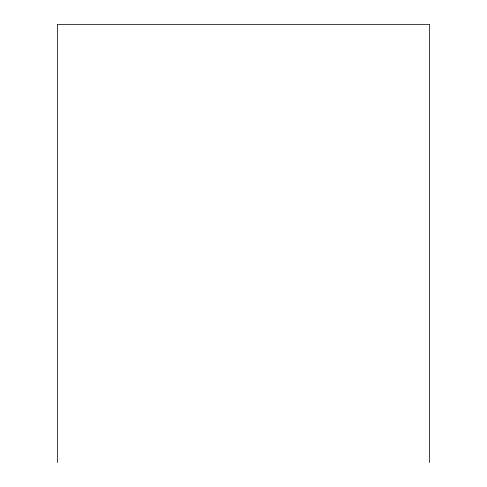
<?xml version="1.0" encoding="UTF-8"?>
<svg xmlns="http://www.w3.org/2000/svg" width="487" height="487" viewBox="0 0 487 487"><rect width="100%" height="100%" fill="white"/><g stroke="black" fill="none" stroke-linecap="round" stroke-linejoin="round"><path stroke-width="0.73" d="M429.558 462.65L429.558 24.35L57.442 24.35L57.442 462.65"/></g></svg>
